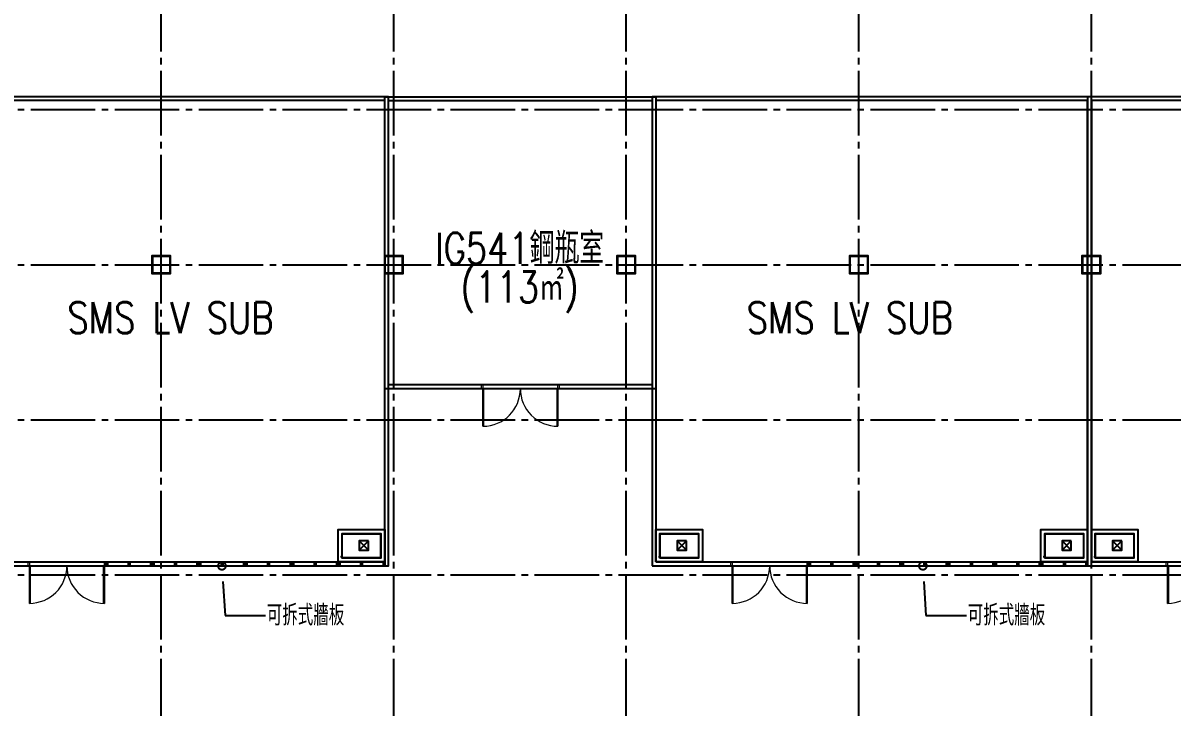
# Model space of a CAD drawing. Header units: millimetres. Extents: x -48783 to 29932, y 8989 to 23940.
# Drawn here: x 6665 to 11112, y 11639 to 14285 of the extents above; entities that cross this region are included whole.
import ezdxf
from ezdxf import colors
from ezdxf.entities.mleader import LeaderData, LeaderLine
from ezdxf.enums import TextEntityAlignment as Align
from ezdxf.math import Vec2, Vec3

# ---------------------------------------------------------------- set-up
doc = ezdxf.new("R2010")
doc.units = ezdxf.units.MM
doc.header["$LTSCALE"] = 100
doc.linetypes.add('X-N-FAB-L20$0$COL-CEN-LIN', pattern=[3.25, 2.5, -0.25, 0.25, -0.25])
for name, color, linetype in [('0-XREF', 7, 'Continuous'), ('X-N-FAB-L20$0$08', 8, 'Continuous'), ('X-N-FAB-L20$0$200K新增範圍', 8, 'Continuous'), ('X-N-FAB-L20$0$BLOCK', 8, 'Continuous'), ('X-N-FAB-L20$0$CCL', 8, 'X-N-FAB-L20$0$COL-CEN-LIN'), ('X-N-FAB-L20$0$COL-S', 8, 'Continuous'), ('X-N-FAB-L20$0$DOOR', 8, 'Continuous'), ('X-N-FAB-L20$0$TXT-CODE', 8, 'Continuous'), ('X-N-FAB-L20$0$WALL-P', 8, 'Continuous')]:
    doc.layers.add(name, color=color, linetype=linetype)
doc.styles.add('X-N-FAB-L20$0$CHINA', font='simplex.shx', dxfattribs={"width": 0.75, "bigfont": 'chineset.shx'})

# ---------------------------------------------------------------- blocks, each defined once
blk = doc.blocks.new('X-N-FAB-L20$0$A$Cc7bb84f0')
at = {"layer": 'X-N-FAB-L20$0$COL-S'}
for points in [[(0, 70), (70, 70), (70, 0), (0, 0)], [(2, 68), (68, 68), (68, 2), (2, 2)]]:
    blk.add_lwpolyline(points, close=True, dxfattribs=at)
blk = doc.blocks.new('X-N-FAB-L20$0$A$C20c95bda')
at = {"layer": 'X-N-FAB-L20$0$CCL'}
for p, q in [((8220, 0), (8220, 9160)), ((9120, 0), (9120, 9160)), ((10020, 0), (10020, 9160)), ((10920, 0), (10920, 9160)), ((10920, 0), (10920, 9160)), ((11820, 0), (11820, 9160)), ((240, 3350), (28330, 3350)), ((240, 2750), (28330, 2750)), ((240, 2150), (28330, 2150)), ((240, 1550), (28330, 1550))]:
    blk.add_line(p, q, dxfattribs=at)
at = {"layer": 'X-N-FAB-L20$0$200K新增範圍'}
for p in [(8185, 2715), (9085, 2715), (9985, 2715), (10885, 2715), (11785, 2715)]:
    blk.add_blockref('X-N-FAB-L20$0$A$Cc7bb84f0', p, dxfattribs=at)
blk = doc.blocks.new('X-N-FAB-L20$0$A$C1d07c4d4')
at = {"layer": 'X-N-FAB-L20$0$08'}
for points in [[(7882.4, 2690), (7882.4, 2760), (7952.4, 2760), (7952.4, 2690)], [(7884.4, 2692), (7884.4, 2758), (7950.4, 2758), (7950.4, 2692)], [(8782.4, 2690), (8782.4, 2760), (8852.4, 2760), (8852.4, 2690)], [(8784.4, 2692), (8784.4, 2758), (8850.4, 2758), (8850.4, 2692)], [(9682.4, 2690), (9682.4, 2760), (9752.4, 2760), (9752.4, 2690)], [(9684.4, 2692), (9684.4, 2758), (9750.4, 2758), (9750.4, 2692)], [(10582.4, 2690), (10582.4, 2760), (10652.4, 2760), (10652.4, 2690)], [(10584.4, 2692), (10584.4, 2758), (10650.4, 2758), (10650.4, 2692)], [(11482.4, 2690), (11482.4, 2760), (11552.4, 2760), (11552.4, 2690)], [(11484.4, 2692), (11484.4, 2758), (11550.4, 2758), (11550.4, 2692)]]:
    blk.add_lwpolyline(points, close=True, dxfattribs=at)
blk = doc.blocks.new('X-N-FAB-L20$0$A$C8dd265d6')
at = {"layer": 'X-N-FAB-L20$0$08'}
for p, q in [((104.8, 167), (104.8, 165.6)), ((43.3, 62.5), (79.3, 98.5)), ((43.3, 98.5), (79.3, 62.5))]:
    blk.add_line(p, q, dxfattribs=at)
for points in [[(125, 180), (0, 180), (0, 0), (125, 0)], [(110, 165), (15, 165), (15, 15), (110, 15)], [(109.2, 164.3), (15.7, 164.3), (15.7, 15.7), (109.2, 15.7)], [(43.3, 62.5), (43.3, 98.5), (79.3, 98.5), (79.3, 62.5)]]:
    blk.add_lwpolyline(points, close=True, dxfattribs=at)
for points in [[(101.7, 165), (101.7, 165.6), (109.2, 165.6), (109.2, 165)], [(108, 167), (103, 167), (103, 165.6)], [(108, 167), (108, 165.6)]]:
    blk.add_lwpolyline(points, dxfattribs=at)
blk = doc.blocks.new('X-N-FAB-L20$0$A$C79fe719f')
at = {"layer": 'X-N-FAB-L20$0$WALL-P'}
for points in [[(4835.5, 397.1), (6535.5, 397.1), (6535.5, 2212.1), (4835.5, 2212.1)], [(4850.5, 412.1), (6520.5, 412.1), (6520.5, 2197.1), (4850.5, 2197.1)], [(6520.5, 2212.1), (7570.5, 2212.1), (7570.5, 1082.1), (6520.5, 1082.1)], [(6535.5, 2197.1), (7555.5, 2197.1), (7555.5, 1097.1), (6535.5, 1097.1)], [(7555.5, 397.1), (9255.5, 397.1), (9255.5, 2212.1), (7555.5, 2212.1)], [(7570.5, 412.1), (9240.5, 412.1), (9240.5, 2197.1), (7570.5, 2197.1)], [(9240.5, 397.1), (10940.5, 397.1), (10940.5, 2212.1), (9240.5, 2212.1)], [(9255.5, 412.1), (10925.5, 412.1), (10925.5, 2197.1), (9255.5, 2197.1)]]:
    blk.add_lwpolyline(points, close=True, dxfattribs=at)
at = {"color": 1, "ltscale": 1000, "xscale": -1.000000000000004, "rotation": 90}
for p in [(6520.5, 537.1), (7750.5, 537.1), (9240.5, 537.1), (9435.5, 537.1)]:
    blk.add_blockref('X-N-FAB-L20$0$A$C8dd265d6', p, dxfattribs=at)
blk = doc.blocks.new('X-N-FAB-L20$0$萬用門(22改)-REVISED[26]_1')
at = {"layer": 'X-N-FAB-L20$0$DOOR', "lineweight": 0}
for p, q in [((1368.5, 6015), (1368.5, 6020)), ((1368.5, 6020), (1383.5, 6020)), ((1383.5, 6015), (1368.5, 6015)), ((1383.5, 6020), (1383.5, 6015)), ((1383.5, 6015), (1528.5, 6015)), ((1383.5, 6012), (1383.5, 6015)), ((1528.5, 6012), (1383.5, 6012)), ((1528.5, 6015), (1528.5, 6012)), ((1368.5, 5720), (1368.5, 5725)), ((1368.5, 5725), (1383.5, 5725)), ((1383.5, 5720), (1368.5, 5720)), ((1383.5, 5728), (1528.5, 5728)), ((1383.5, 5725), (1383.5, 5728)), ((1528.5, 5725), (1383.5, 5725)), ((1383.5, 5725), (1383.5, 5720)), ((1528.5, 5728), (1528.5, 5725))]:
    blk.add_line(p, q, dxfattribs=at)
for centre, start, end in [((1383.5, 6015), 270, 0), ((1383.5, 5725), 0, 90)]:
    blk.add_arc(centre, 145, start, end, dxfattribs=at)
blk = doc.blocks.new('X-N-FAB-L20$0$A$C6543ae4b')
at = {"layer": 'X-N-FAB-L20$0$DOOR'}
for points in [[(0, 15), (0, 0)], [(0, 15), (180, 15)], [(0, 0), (180, 0)], [(6.5, 15), (6.5, 0)], [(86.75, 15), (86.75, 0)], [(93.25, 15), (93.25, 0)], [(173.5, 15), (173.5, 0)], [(180, 15), (180, 0)]]:
    blk.add_lwpolyline(points, dxfattribs=at)
blk = doc.blocks.new('X-N-FAB-L20$0$_DOTSMALL')
at = {"color": 0, "linetype": 'ByBlock', "const_width": 0.5}
blk.add_lwpolyline([(-0.0625, 0, 1), (0.0625, 0, 1)], format="xyb", close=True, dxfattribs=at)
blk = doc.blocks.new('X-N-FAB-L20')
for name, p in [('X-N-FAB-L20$0$A$C1d07c4d4', (-717.4, 10625)), ('X-N-FAB-L20$0$A$C79fe719f', (1544.5, 11787.9))]:
    blk.add_blockref(name, p)
at = {"layer": 'X-N-FAB-L20$0$BLOCK'}
blk.add_blockref('X-N-FAB-L20$0$A$C20c95bda', (-1020, 10600), dxfattribs=at)
at = {"layer": 'X-N-FAB-L20$0$DOOR', "lineweight": 0, "rotation": 269.9999999999999}
for p in [(2720, 14253.5), (965, 13568.5), (3685, 13568.5), (5370, 13568.5)]:
    blk.add_blockref('X-N-FAB-L20$0$萬用門(22改)-REVISED[26]_1', p, dxfattribs=at)
at = {"layer": 'X-N-FAB-L20$0$DOOR'}
for p in [(6985, 12185), (7165, 12185), (7345, 12185), (7525, 12185), (7705, 12185), (7885, 12185), (9705, 12185), (9885, 12185), (10065, 12185), (10245, 12185), (10425, 12185), (10605, 12185)]:
    blk.add_blockref('X-N-FAB-L20$0$A$C6543ae4b', p, dxfattribs=at)
at = {"layer": 'X-N-FAB-L20$0$TXT-CODE', "style": 'X-N-FAB-L20$0$CHINA', "width": 0.8}
for s, p in [('IG541鋼瓶室', (8587.1, 13413.7)), ('(113㎡)', (8587.1, 13263.7)), ('SMS LV SUB', (7236.3, 13145)), ('SMS LV SUB', (9865.3, 13145))]:
    blk.add_text(s, height=120, dxfattribs=at).set_placement(p, align=Align.MIDDLE_CENTER)
at = {"layer": 'X-N-FAB-L20$0$TXT-CODE'}
ml = blk.add_multileader_mtext('Standard', dxfattribs=at)
ml.set_content('可拆式牆板', color=256, style='X-N-FAB-L20$0$CHINA')
ml.set_leader_properties()
ml.set_arrow_properties(name='X-N-FAB-L20$0$_DOTSMALL')
ml.build(insert=Vec2(0, 0))
ml.multileader.update_dxf_attribs({"dogleg_length": 0.36, "arrow_head_size": 60})
ctx = ml.context
ctx.base_point, ctx.char_height, ctx.arrow_head_size, ctx.landing_gap_size, ctx.plane_origin = Vec3(7603.2, 11993), 80, 60, 5.33, Vec3(9363.4, 12219.2)
notes = []
notes.append((ctx, [(0, (1, 1, 0), (7447, 11993), (1, 0), 156.2, [(0, [(7435, 12185)], 0, [])])]))
ctx.mtext.insert, ctx.mtext.flow_direction = Vec3(7608.5, 12034.2), 5
ml = blk.add_multileader_mtext('Standard', dxfattribs=at)
ml.set_content('可拆式牆板', color=256, style='X-N-FAB-L20$0$CHINA')
ml.set_leader_properties()
ml.set_arrow_properties(name='X-N-FAB-L20$0$_DOTSMALL')
ml.build(insert=Vec2(0, 0))
ml.multileader.update_dxf_attribs({"dogleg_length": 0.36, "arrow_head_size": 60})
ctx = ml.context
ctx.base_point, ctx.char_height, ctx.arrow_head_size, ctx.landing_gap_size, ctx.plane_origin = Vec3(10316.2, 11993), 80, 60, 5.33, Vec3(12076.4, 12219.2)
notes.append((ctx, [(0, (1, 1, 0), (10160, 11993), (1, 0), 156.2, [(0, [(10148, 12185)], 0, [])])]))
ctx.mtext.insert, ctx.mtext.flow_direction = Vec3(10321.5, 12034.2), 5
for ctx, leaders in notes:
    for number, flags, end, landing, length, lines in leaders:
        leader = LeaderData()
        leader.index, (leader.has_last_leader_line, leader.has_dogleg_vector, leader.attachment_direction) = number, flags
        leader.last_leader_point, leader.dogleg_vector, leader.dogleg_length = Vec3(end), Vec3(landing), length
        for number, points, colour, breaks in lines:
            line = LeaderLine()
            line.index, line.vertices, line.color, line.breaks = number, Vec3.list(points), colors.encode_raw_color(colour), breaks
            leader.lines.append(line)
        ctx.leaders.append(leader)

msp = doc.modelspace()

# ---------------------------------------------------------------- block references
at = {"layer": '0-XREF'}
msp.add_blockref('X-N-FAB-L20', (0, 0), dxfattribs=at)

doc.saveas('drawing.dxf')
